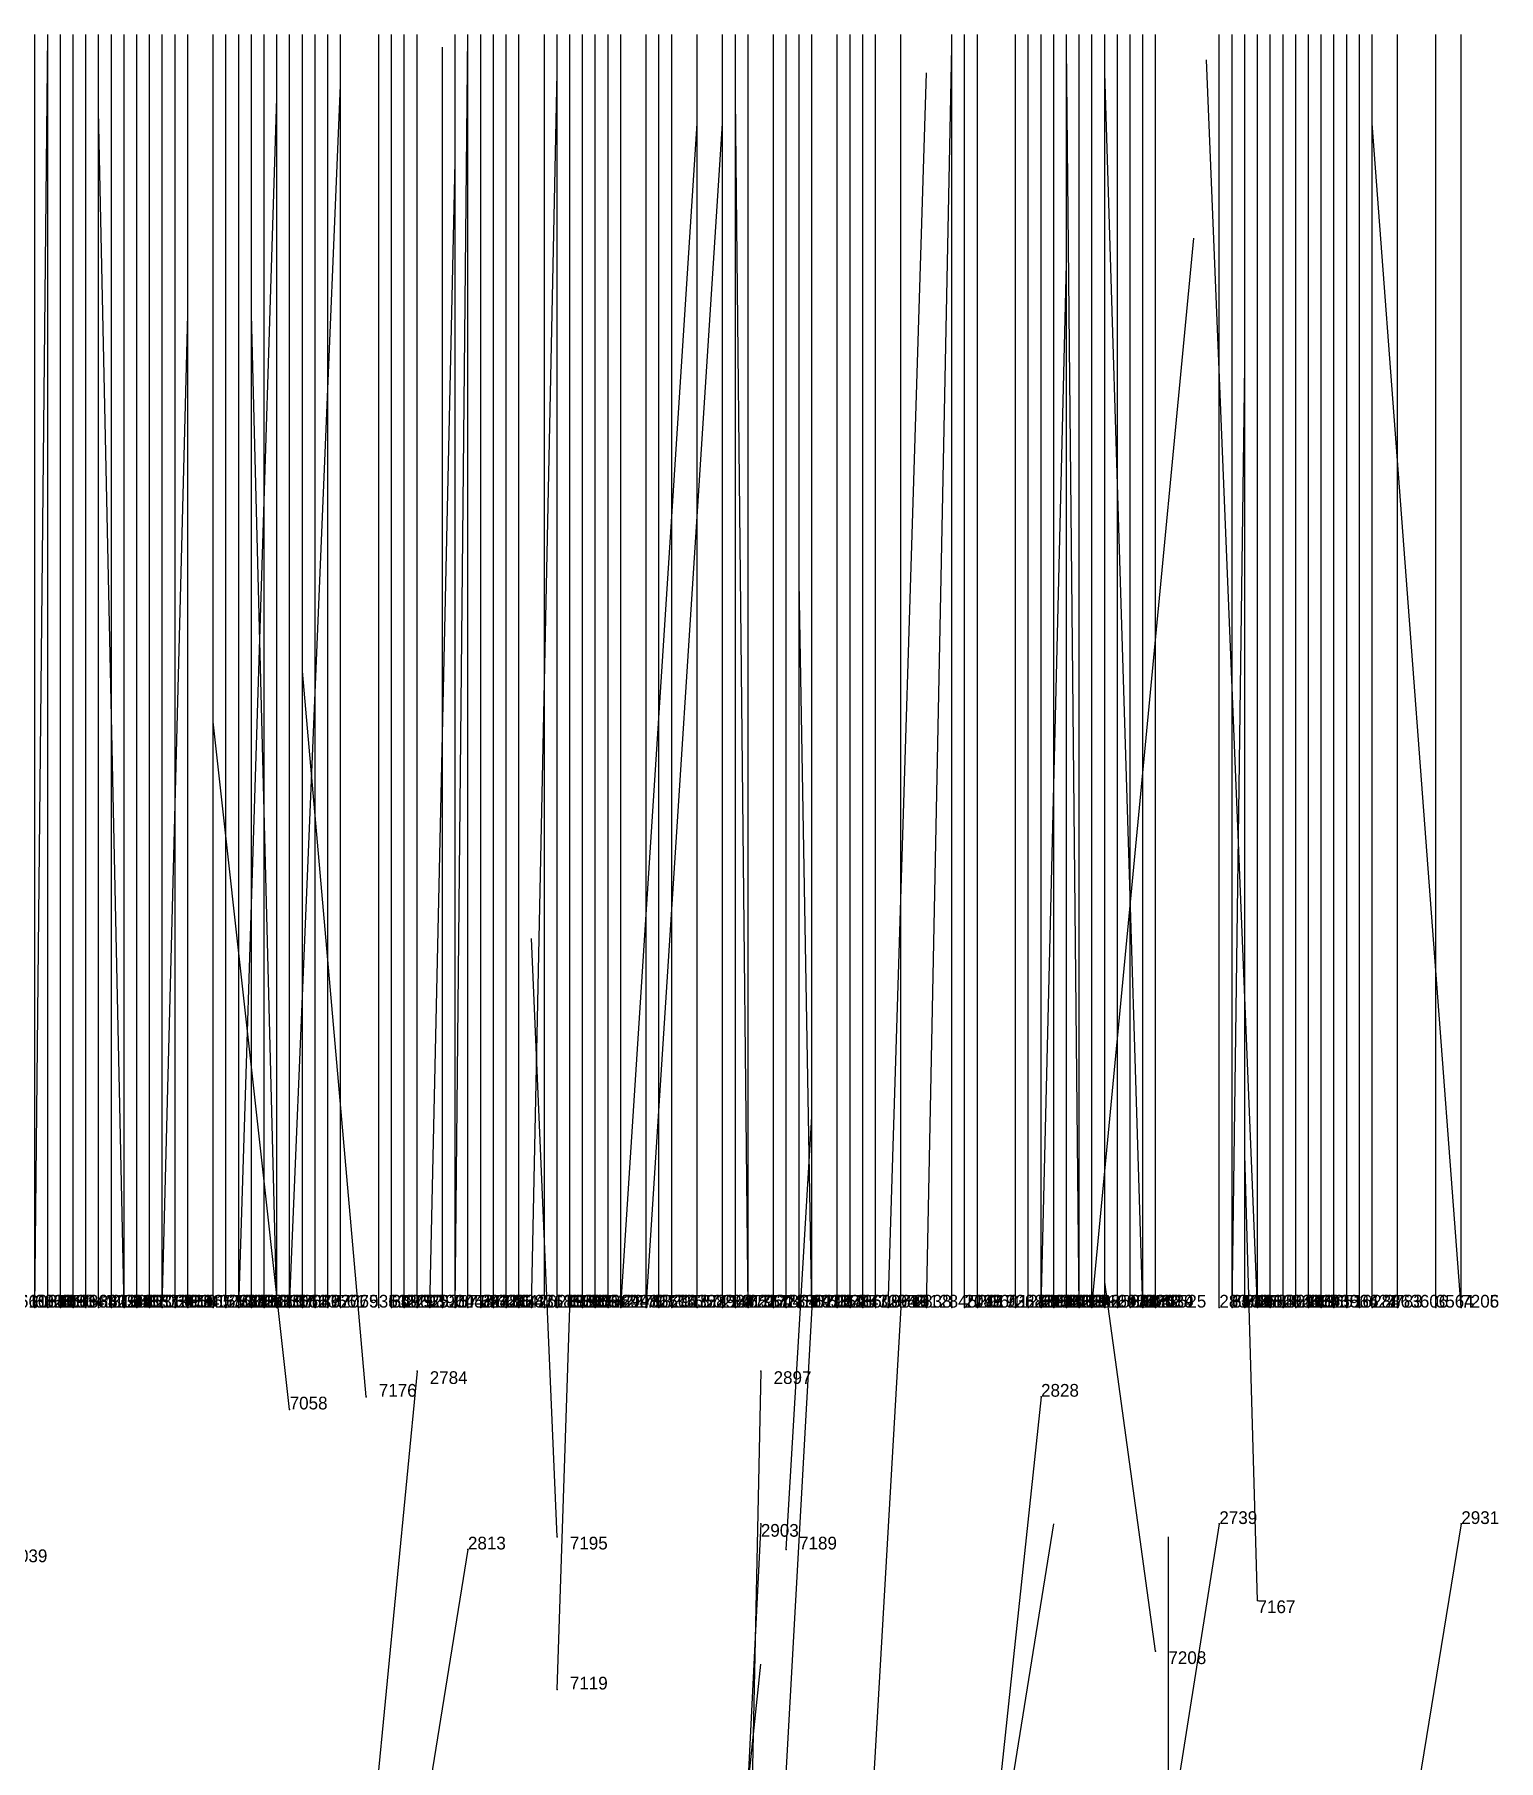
# Model space of a CAD drawing. Extents: x -0.07 to 1.1, y -0.07 to 1.1.
# Drawn here: x 0.238 to 0.3529, y 0.9644 to 1.1 of the extents above; entities that cross this region are included whole.
import ezdxf

# ---------------------------------------------------------------- set-up
doc = ezdxf.new("R2010")
doc.units = 0
for name, color, linetype in [('Facilities', 3, 'CONTINUOUS'), ('Normals', 1, 'CONTINUOUS'), ('Source_points', 5, 'CONTINUOUS'), ('Text', 3, 'CONTINUOUS')]:
    doc.layers.add(name, color=color, linetype=linetype)

msp = doc.modelspace()

# ---------------------------------------------------------------- linework, layer by layer
at = {"layer": 'Facilities', "color": 3}
for p in [(0.238, 1, 0.494), (0.238, 1, 0.643), (0.238, 1, 0.906), (0.239, 1, 0.116), (0.239, 1, 0.401), (0.239, 1, 0.899), (0.24, 1, 0.213), (0.24, 1, 0.922), (0.241, 1, 0.657), (0.242, 1, 0.472), (0.242, 1, 0.65), (0.243, 1, 0.088), (0.243, 1, 0.449), (0.243, 1, 0.306), (0.244, 1, 0.262), (0.244, 1, 0.378), (0.245, 1, 0.133), (0.245, 1, 0.024), (0.245, 1, 0.453), (0.245, 1, 0.471), (0.245, 1, 0.608), (0.245, 1, 0.828), (0.246, 1, 0.638), (0.246, 1, 0.781), (0.247, 1, 0.392), (0.248, 1, 0.006), (0.248, 1, 0.411), (0.248, 1, 0.385), (0.249, 1, 0.717), (0.249, 1, 0.575), (0.249, 1, 0.775), (0.25, 1, 0.286), (0.252, 1, 0.627), (0.252, 1, 0.695), (0.253, 1, 0.806), (0.254, 1, 0.029), (0.254, 1, 0.343), (0.254, 1, 0.442), (0.254, 1, 0.547), (0.254, 1, 0.852), (0.255, 1, 0.617), (0.256, 1, 0.034), (0.256, 1, 0.512), (0.257, 1, 0.302), (0.257, 1, 0.984), (0.258, 1, 0.455), (0.258, 1, 0.962), (0.259, 1, 0.355), (0.259, 1, 0.904), (0.26, 1, 0.456), (0.261, 1, 0.198), (0.262, 1, 0.845), (0.265, 1, 0.45), (0.265, 1, 0.433), (0.266, 1, 0.413), (0.266, 1, 0.723), (0.267, 1, 0.108), (0.268, 1, 0.098), (0.268, 1, 0.459), (0.269, 1, 0.019), (0.27, 1, 0.93), (0.271, 1, 0.752), (0.271, 1, 0.914), (0.272, 1, 0.16), (0.273, 1, 0.24), (0.273, 1, 0.335), (0.273, 1, 0.511), (0.273, 1, 0.759), (0.273, 1, 0.834), (0.274, 1, 0.63), (0.275, 1, 0.215), (0.275, 1, 0.58), (0.276, 1, 0.719), (0.277, 1, 0.95), (0.278, 1, 0.153), (0.278, 1, 0.43), (0.279, 1, 0.409), (0.279, 1, 0.587), (0.279, 1, 0.838), (0.28, 1, 0.344), (0.281, 1, 0.168), (0.281, 1, 0.265), (0.281, 1, 0.707), (0.281, 1, 0.793), (0.281, 1, 0.794), (0.282, 1, 0.451), (0.283, 1, 0.537), (0.284, 1, 0.035), (0.284, 1, 0.132), (0.284, 1, 0.511), (0.286, 1, 0.037), (0.286, 1, 0.825), (0.287, 1, 0.2), (0.287, 1, 0.548), (0.288, 1, 0.459), (0.29, 1, 0.364), (0.29, 1, 0.814), (0.29, 1, 0.811), (0.292, 1, 0.189), (0.292, 1, 0.134), (0.293, 1, 0.641), (0.294, 1, 0.296), (0.294, 1, 0.508), (0.294, 1, 0.892), (0.294, 1, 0.967), (0.296, 1, 0.746), (0.297, 1, 0.114), (0.297, 1, 0.591), (0.297, 1, 0.869), (0.298, 1, 0.567), (0.299, 1, 0.206), (0.299, 1, 0.007), (0.299, 1, 0.992), (0.299, 1, 0.883), (0.301, 1, 0.504), (0.302, 1, 0.125), (0.302, 1, 0.188), (0.303, 1, 0.376), (0.303, 1, 0.553), (0.304, 1, 0.048), (0.304, 1, 0.291), (0.305, 1, 0.958), (0.306, 1, 0.013), (0.306, 1, 0.658), (0.308, 1, 0.071), (0.31, 1, 0.096), (0.31, 1, 0.875), (0.311, 1, 0.783), (0.312, 1, 0.234), (0.312, 1, 0.123), (0.312, 1, 0.387), (0.315, 1, 0.206), (0.315, 1, 0.189), (0.315, 1, 0.365), (0.316, 1, 0.431), (0.317, 1, 0.145), (0.317, 1, 0.653), (0.317, 1, 0.657), (0.317, 1, 0.985), (0.318, 1, 0.409), (0.318, 1, 0.98), (0.318, 1, 0.803), (0.318, 1, 0.794), (0.319, 1, 0.541), (0.319, 1, 0.738), (0.32, 1, 0.069), (0.32, 1, 0.626), (0.321, 1, 0.02), (0.321, 1, 0.649), (0.322, 1, 0.663), (0.322, 1, 0.74), (0.323, 1, 0.178), (0.323, 1, 0.145), (0.324, 1, 0.698), (0.325, 1, 0.698), (0.325, 1, 0.7), (0.325, 1, 0.524), (0.325, 1, 0.952), (0.326, 1, 0.303), (0.326, 1, 0.273), (0.331, 1, 0.14), (0.331, 1, 0.282), (0.331, 1, 0.805), (0.332, 1, 0.307), (0.332, 1, 0.354), (0.332, 1, 0.411), (0.332, 1, 0.664), (0.332, 1, 0.702), (0.332, 1, 1), (0.333, 1, 0.594), (0.333, 1, 0.597), (0.333, 1, 0.789), (0.334, 1, 0.1), (0.334, 1, 0.489), (0.334, 1, 0.572), (0.334, 1, 0.887), (0.334, 1, 0.937), (0.334, 1, 0.859), (0.335, 1, 0.097), (0.336, 1, 0.564), (0.337, 1, 0.157), (0.337, 1, 0.585), (0.337, 1, 0.736), (0.338, 1, 0.363), (0.338, 1, 0.765), (0.339, 1, 0.509), (0.34, 1, 0.537), (0.341, 1, 0.693), (0.342, 1, 0.151), (0.342, 1, 0.402), (0.343, 1, 0.208), (0.345, 1, 0.296), (0.348, 1, 0.34), (0.35, 1, 0.811), (0.35, 1, 0.974), (0.268, 0.995), (0.295, 0.995), (0.264, 0.993, 1), (0.317, 0.993), (0.258, 0.992, 1), (0.295, 0.983), (0.331, 0.983), (0.35, 0.983), (0.279, 0.982, 1), (0.272, 0.981), (0.297, 0.981, 1), (0.334, 0.977, 1), (0.326, 0.973, 1), (0.279, 0.97, 1)]:
    msp.add_point(p, dxfattribs=at)
at = {"layer": 'Normals', "color": 1}
for p, q in [((0.238, 1, 0.494), (0.238, 1.1, 0.494)), ((0.238, 1, 0.643), (0.238, 1.1, 0.643)), ((0.238, 1, 0.906), (0.239, 1.1, 0.908)), ((0.239, 1, 0.116), (0.239, 1.1, 0.116)), ((0.239, 1, 0.401), (0.239, 1.1, 0.401)), ((0.239, 1, 0.899), (0.239, 1.1, 0.899)), ((0.24, 1, 0.213), (0.24, 1.1, 0.213)), ((0.241, 1, 0.657), (0.241, 1.1, 0.657)), ((0.242, 1, 0.472), (0.242, 1.1, 0.472)), ((0.242, 1, 0.65), (0.242, 1.1, 0.65)), ((0.243, 1, 0.088), (0.243, 1.1, 0.085)), ((0.243, 1, 0.449), (0.243, 1.1, 0.449)), ((0.243, 1, 0.306), (0.243, 1.1, 0.306)), ((0.244, 1, 0.262), (0.244, 1.1, 0.262)), ((0.244, 1, 0.378), (0.244, 1.1, 0.378)), ((0.245, 1, 0.133), (0.245, 1.1, 0.133)), ((0.245, 1, 0.453), (0.245, 1.1, 0.453)), ((0.245, 1, 0.471), (0.245, 1.1, 0.471)), ((0.245, 1, 0.608), (0.245, 1.1, 0.608)), ((0.245, 1, 0.828), (0.245, 1.1, 0.828)), ((0.246, 1, 0.638), (0.246, 1.1, 0.638)), ((0.246, 1, 0.781), (0.246, 1.1, 0.781)), ((0.247, 1, 0.392), (0.247, 1.1, 0.392)), ((0.248, 1, 0.411), (0.248, 1.1, 0.411)), ((0.248, 1, 0.385), (0.248, 1.1, 0.385)), ((0.249, 1, 0.717), (0.249, 1.1, 0.717)), ((0.249, 1, 0.575), (0.249, 1.1, 0.575)), ((0.249, 1, 0.775), (0.249, 1.1, 0.775)), ((0.25, 1, 0.286), (0.25, 1.1, 0.286)), ((0.252, 1, 0.627), (0.252, 1.1, 0.627)), ((0.252, 1, 0.695), (0.252, 1.1, 0.695)), ((0.253, 1, 0.806), (0.253, 1.1, 0.806)), ((0.254, 1, 0.343), (0.254, 1.1, 0.343)), ((0.254, 1, 0.442), (0.254, 1.1, 0.442)), ((0.254, 1, 0.547), (0.254, 1.1, 0.547)), ((0.254, 1, 0.852), (0.254, 1.1, 0.852)), ((0.255, 1, 0.617), (0.255, 1.1, 0.617)), ((0.256, 1, 0.512), (0.256, 1.1, 0.512)), ((0.257, 1, 0.302), (0.257, 1.1, 0.302)), ((0.258, 1, 0.455), (0.258, 1.1, 0.455)), ((0.259, 1, 0.355), (0.259, 1.1, 0.355)), ((0.259, 1, 0.904), (0.259, 1.1, 0.904)), ((0.26, 1, 0.456), (0.26, 1.1, 0.456)), ((0.261, 1, 0.198), (0.261, 1.1, 0.198)), ((0.262, 1, 0.845), (0.262, 1.1, 0.845)), ((0.265, 1, 0.45), (0.265, 1.1, 0.45)), ((0.265, 1, 0.433), (0.265, 1.1, 0.433)), ((0.266, 1, 0.413), (0.266, 1.1, 0.413)), ((0.266, 1, 0.723), (0.266, 1.1, 0.723)), ((0.267, 1, 0.108), (0.267, 1.1, 0.108)), ((0.268, 1, 0.098), (0.268, 1.1, 0.097)), ((0.268, 1, 0.459), (0.268, 1.1, 0.459)), ((0.271, 1, 0.752), (0.271, 1.1, 0.752)), ((0.271, 1, 0.914), (0.272, 1.1, 0.919)), ((0.272, 1, 0.16), (0.272, 1.1, 0.16)), ((0.273, 1, 0.24), (0.273, 1.1, 0.24)), ((0.273, 1, 0.335), (0.273, 1.1, 0.335)), ((0.273, 1, 0.511), (0.273, 1.1, 0.511)), ((0.273, 1, 0.759), (0.273, 1.1, 0.759)), ((0.273, 1, 0.834), (0.273, 1.1, 0.834)), ((0.274, 1, 0.63), (0.274, 1.1, 0.63)), ((0.275, 1, 0.215), (0.275, 1.1, 0.215)), ((0.275, 1, 0.58), (0.275, 1.1, 0.58)), ((0.276, 1, 0.719), (0.276, 1.1, 0.719)), ((0.278, 1, 0.153), (0.278, 1.1, 0.153)), ((0.278, 1, 0.43), (0.278, 1.1, 0.43)), ((0.279, 1, 0.409), (0.279, 1.1, 0.409)), ((0.279, 1, 0.587), (0.279, 1.1, 0.587)), ((0.279, 1, 0.838), (0.279, 1.1, 0.838)), ((0.28, 1, 0.344), (0.28, 1.1, 0.344)), ((0.281, 1, 0.168), (0.281, 1.1, 0.168)), ((0.281, 1, 0.265), (0.281, 1.1, 0.265)), ((0.281, 1, 0.707), (0.281, 1.1, 0.707)), ((0.281, 1, 0.793), (0.281, 1.1, 0.793)), ((0.281, 1, 0.794), (0.281, 1.1, 0.794)), ((0.282, 1, 0.451), (0.282, 1.1, 0.451)), ((0.283, 1, 0.537), (0.283, 1.1, 0.537)), ((0.284, 1, 0.132), (0.284, 1.1, 0.132)), ((0.284, 1, 0.511), (0.284, 1.1, 0.511)), ((0.286, 1, 0.825), (0.286, 1.1, 0.825)), ((0.287, 1, 0.2), (0.287, 1.1, 0.2)), ((0.287, 1, 0.548), (0.287, 1.1, 0.548)), ((0.288, 1, 0.459), (0.288, 1.1, 0.459)), ((0.29, 1, 0.364), (0.29, 1.1, 0.364)), ((0.29, 1, 0.814), (0.29, 1.1, 0.814)), ((0.29, 1, 0.811), (0.29, 1.1, 0.811)), ((0.292, 1, 0.189), (0.292, 1.1, 0.189)), ((0.292, 1, 0.134), (0.292, 1.1, 0.134)), ((0.293, 1, 0.641), (0.293, 1.1, 0.641)), ((0.294, 1, 0.296), (0.294, 1.1, 0.296)), ((0.294, 1, 0.508), (0.294, 1.1, 0.508)), ((0.294, 1, 0.892), (0.294, 1.1, 0.892)), ((0.296, 1, 0.746), (0.296, 1.1, 0.746)), ((0.297, 1, 0.114), (0.297, 1.1, 0.114)), ((0.297, 1, 0.591), (0.297, 1.1, 0.591)), ((0.297, 1, 0.869), (0.297, 1.1, 0.869)), ((0.298, 1, 0.567), (0.298, 1.1, 0.567)), ((0.299, 1, 0.206), (0.299, 1.1, 0.206)), ((0.299, 1, 0.883), (0.299, 1.1, 0.883)), ((0.301, 1, 0.504), (0.301, 1.1, 0.504)), ((0.302, 1, 0.125), (0.302, 1.1, 0.125)), ((0.302, 1, 0.188), (0.302, 1.1, 0.188)), ((0.303, 1, 0.376), (0.303, 1.1, 0.376)), ((0.303, 1, 0.553), (0.303, 1.1, 0.553)), ((0.304, 1, 0.291), (0.304, 1.1, 0.291)), ((0.306, 1, 0.658), (0.306, 1.1, 0.658)), ((0.31, 1, 0.096), (0.31, 1.1, 0.096)), ((0.31, 1, 0.875), (0.31, 1.1, 0.875)), ((0.311, 1, 0.783), (0.311, 1.1, 0.783)), ((0.312, 1, 0.234), (0.312, 1.1, 0.234)), ((0.312, 1, 0.123), (0.312, 1.1, 0.123)), ((0.312, 1, 0.387), (0.312, 1.1, 0.387)), ((0.315, 1, 0.206), (0.315, 1.1, 0.206)), ((0.315, 1, 0.189), (0.315, 1.1, 0.189)), ((0.315, 1, 0.365), (0.315, 1.1, 0.365)), ((0.316, 1, 0.431), (0.316, 1.1, 0.431)), ((0.317, 1, 0.145), (0.317, 1.1, 0.145)), ((0.317, 1, 0.653), (0.317, 1.1, 0.653)), ((0.317, 1, 0.657), (0.317, 1.1, 0.657)), ((0.318, 1, 0.409), (0.318, 1.1, 0.409)), ((0.318, 1, 0.803), (0.318, 1.1, 0.803)), ((0.318, 1, 0.794), (0.318, 1.1, 0.794)), ((0.319, 1, 0.541), (0.319, 1.1, 0.541)), ((0.319, 1, 0.738), (0.319, 1.1, 0.738)), ((0.32, 1, 0.626), (0.32, 1.1, 0.626)), ((0.321, 1, 0.649), (0.321, 1.1, 0.649)), ((0.322, 1, 0.663), (0.322, 1.1, 0.663)), ((0.322, 1, 0.74), (0.322, 1.1, 0.74)), ((0.323, 1, 0.178), (0.323, 1.1, 0.178)), ((0.323, 1, 0.145), (0.323, 1.1, 0.145)), ((0.324, 1, 0.698), (0.324, 1.1, 0.698)), ((0.325, 1, 0.698), (0.325, 1.1, 0.698)), ((0.325, 1, 0.7), (0.325, 1.1, 0.7)), ((0.325, 1, 0.524), (0.325, 1.1, 0.524)), ((0.326, 1, 0.303), (0.326, 1.1, 0.303)), ((0.326, 1, 0.273), (0.326, 1.1, 0.273)), ((0.331, 1, 0.14), (0.331, 1.1, 0.14)), ((0.331, 1, 0.282), (0.331, 1.1, 0.282)), ((0.331, 1, 0.805), (0.331, 1.1, 0.805)), ((0.332, 1, 0.307), (0.332, 1.1, 0.307)), ((0.332, 1, 0.354), (0.332, 1.1, 0.354)), ((0.332, 1, 0.411), (0.332, 1.1, 0.411)), ((0.332, 1, 0.664), (0.332, 1.1, 0.664)), ((0.332, 1, 0.702), (0.332, 1.1, 0.702)), ((0.333, 1, 0.594), (0.333, 1.1, 0.594)), ((0.333, 1, 0.597), (0.333, 1.1, 0.597)), ((0.333, 1, 0.789), (0.333, 1.1, 0.789)), ((0.334, 1, 0.1), (0.334, 1.1, 0.1)), ((0.334, 1, 0.489), (0.334, 1.1, 0.489)), ((0.334, 1, 0.572), (0.334, 1.1, 0.572)), ((0.334, 1, 0.887), (0.334, 1.1, 0.887)), ((0.334, 1, 0.859), (0.334, 1.1, 0.859)), ((0.335, 1, 0.097), (0.335, 1.1, 0.097)), ((0.336, 1, 0.564), (0.336, 1.1, 0.564)), ((0.337, 1, 0.157), (0.337, 1.1, 0.157)), ((0.337, 1, 0.585), (0.337, 1.1, 0.585)), ((0.337, 1, 0.736), (0.337, 1.1, 0.736)), ((0.338, 1, 0.363), (0.338, 1.1, 0.363)), ((0.338, 1, 0.765), (0.338, 1.1, 0.765)), ((0.339, 1, 0.509), (0.339, 1.1, 0.509)), ((0.34, 1, 0.537), (0.34, 1.1, 0.537)), ((0.341, 1, 0.693), (0.341, 1.1, 0.693)), ((0.342, 1, 0.151), (0.342, 1.1, 0.151)), ((0.342, 1, 0.402), (0.342, 1.1, 0.402)), ((0.343, 1, 0.208), (0.343, 1.1, 0.208)), ((0.345, 1, 0.296), (0.345, 1.1, 0.296)), ((0.348, 1, 0.34), (0.348, 1.1, 0.34)), ((0.35, 1, 0.811), (0.35, 1.1, 0.811)), ((0.24, 1, 0.922), (0.24, 1.099, 0.933)), ((0.27, 1, 0.93), (0.27, 1.099, 0.94)), ((0.308, 1, 0.071), (0.31, 1.099, 0.058)), ((0.32, 1, 0.069), (0.319, 1.099, 0.058)), ((0.277, 1, 0.95), (0.279, 1.097, 0.975)), ((0.304, 1, 0.048), (0.304, 1.098, 0.026)), ((0.305, 1, 0.958), (0.308, 1.097, 0.981)), ((0.325, 1, 0.952), (0.322, 1.097, 0.975)), ((0.334, 1, 0.937), (0.33, 1.098, 0.957)), ((0.258, 1, 0.962), (0.262, 1.096, 0.988)), ((0.254, 1, 0.029), (0.257, 1.095, -0.002)), ((0.256, 1, 0.034), (0.256, 1.095, 0.004)), ((0.294, 1, 0.967), (0.293, 1.095, 0.999)), ((0.245, 1, 0.024), (0.243, 1.094, -0.011)), ((0.284, 1, 0.035), (0.29, 1.093, -0.002)), ((0.286, 1, 0.037), (0.292, 1.093, 0.001)), ((0.35, 1, 0.974), (0.343, 1.093, 1.009)), ((0.318, 1, 0.98), (0.318, 1.091, 1.021)), ((0.269, 1, 0.019), (0.271, 1.09, -0.025)), ((0.321, 1, 0.02), (0.329, 1.084, -0.034)), ((0.317, 1, 0.985), (0.319, 1.082, 1.042)), ((0.248, 1, 0.006), (0.25, 1.078, -0.058)), ((0.257, 1, 0.984), (0.255, 1.078, 1.047)), ((0.332, 1, 1), (0.333, 1.074, 1.068)), ((0.299, 1, 0.992), (0.298, 1.057, 1.074)), ((0.264, 0.993, 1), (0.259, 1.05, 1.082)), ((0.258, 0.992, 1), (0.252, 1.046, 1.084)), ((0.279, 0.982, 1), (0.277, 1.029, 1.088)), ((0.297, 0.981, 1), (0.299, 1.015, 1.094)), ((0.334, 0.977, 1), (0.333, 1.012, 1.094)), ((0.326, 0.973, 1), (0.322, 1.002, 1.095)), ((0.279, 0.97, 1), (0.28, 1, 1.095)), ((0.299, 1, 0.007), (0.296, 0.946, 0.091)), ((0.306, 1, 0.013), (0.302, 0.931, 0.086)), ((0.268, 0.995), (0.263, 0.943, 0.085)), ((0.295, 0.995), (0.294, 0.948, 0.088)), ((0.317, 0.993), (0.312, 0.946, 0.088)), ((0.295, 0.983), (0.293, 0.943, 0.092)), ((0.314, 0.958, 1), (0.318, 0.983, 1.097)), ((0.331, 0.983), (0.324, 0.939, 0.089)), ((0.35, 0.983), (0.341, 0.928, 0.083)), ((0.327, 0.957, 1), (0.327, 0.982, 1.097)), ((0.272, 0.981), (0.266, 0.944, 0.093)), ((0.293, 0.953, 1), (0.295, 0.972, 1.098))]:
    msp.add_line(p, q, dxfattribs=at)
at = {"layer": 'Source_points', "color": 5}
for p in [(0.238, 1, 0.494), (0.238, 1, 0.643), (0.238, 1, 0.906), (0.239, 1, 0.116), (0.239, 1, 0.401), (0.239, 1, 0.899), (0.24, 1, 0.213), (0.24, 1, 0.922), (0.241, 1, 0.657), (0.242, 1, 0.472), (0.242, 1, 0.65), (0.243, 1, 0.088), (0.243, 1, 0.449), (0.243, 1, 0.306), (0.244, 1, 0.262), (0.244, 1, 0.378), (0.245, 1, 0.133), (0.245, 1, 0.024), (0.245, 1, 0.453), (0.245, 1, 0.471), (0.245, 1, 0.608), (0.245, 1, 0.828), (0.246, 1, 0.638), (0.246, 1, 0.781), (0.247, 1, 0.392), (0.248, 1, 0.006), (0.248, 1, 0.411), (0.248, 1, 0.385), (0.249, 1, 0.717), (0.249, 1, 0.575), (0.249, 1, 0.775), (0.25, 1, 0.286), (0.252, 1, 0.627), (0.252, 1, 0.695), (0.253, 1, 0.806), (0.254, 1, 0.029), (0.254, 1, 0.343), (0.254, 1, 0.442), (0.254, 1, 0.547), (0.254, 1, 0.852), (0.255, 1, 0.617), (0.256, 1, 0.034), (0.256, 1, 0.512), (0.257, 1, 0.302), (0.257, 1, 0.984), (0.258, 1, 0.455), (0.258, 1, 0.962), (0.259, 1, 0.355), (0.259, 1, 0.904), (0.26, 1, 0.456), (0.261, 1, 0.198), (0.262, 1, 0.845), (0.265, 1, 0.45), (0.265, 1, 0.433), (0.266, 1, 0.413), (0.266, 1, 0.723), (0.267, 1, 0.108), (0.268, 1, 0.098), (0.268, 1, 0.459), (0.269, 1, 0.019), (0.27, 1, 0.93), (0.271, 1, 0.752), (0.271, 1, 0.914), (0.272, 1, 0.16), (0.273, 1, 0.24), (0.273, 1, 0.335), (0.273, 1, 0.511), (0.273, 1, 0.759), (0.273, 1, 0.834), (0.274, 1, 0.63), (0.275, 1, 0.215), (0.275, 1, 0.58), (0.276, 1, 0.719), (0.277, 1, 0.95), (0.278, 1, 0.153), (0.278, 1, 0.43), (0.279, 1, 0.409), (0.279, 1, 0.587), (0.279, 1, 0.838), (0.28, 1, 0.344), (0.281, 1, 0.168), (0.281, 1, 0.265), (0.281, 1, 0.707), (0.281, 1, 0.793), (0.281, 1, 0.794), (0.282, 1, 0.451), (0.283, 1, 0.537), (0.284, 1, 0.035), (0.284, 1, 0.132), (0.284, 1, 0.511), (0.286, 1, 0.037), (0.286, 1, 0.825), (0.287, 1, 0.2), (0.287, 1, 0.548), (0.288, 1, 0.459), (0.29, 1, 0.364), (0.29, 1, 0.814), (0.29, 1, 0.811), (0.292, 1, 0.189), (0.292, 1, 0.134), (0.293, 1, 0.641), (0.294, 1, 0.296), (0.294, 1, 0.508), (0.294, 1, 0.892), (0.294, 1, 0.967), (0.296, 1, 0.746), (0.297, 1, 0.114), (0.297, 1, 0.591), (0.297, 1, 0.869), (0.298, 1, 0.567), (0.299, 1, 0.206), (0.299, 1, 0.007), (0.299, 1, 0.992), (0.299, 1, 0.883), (0.301, 1, 0.504), (0.302, 1, 0.125), (0.302, 1, 0.188), (0.303, 1, 0.376), (0.303, 1, 0.553), (0.304, 1, 0.048), (0.304, 1, 0.291), (0.305, 1, 0.958), (0.306, 1, 0.013), (0.306, 1, 0.658), (0.308, 1, 0.071), (0.31, 1, 0.096), (0.31, 1, 0.875), (0.311, 1, 0.783), (0.312, 1, 0.234), (0.312, 1, 0.123), (0.312, 1, 0.387), (0.315, 1, 0.206), (0.315, 1, 0.189), (0.315, 1, 0.365), (0.316, 1, 0.431), (0.317, 1, 0.145), (0.317, 1, 0.653), (0.317, 1, 0.657), (0.317, 1, 0.985), (0.318, 1, 0.409), (0.318, 1, 0.98), (0.318, 1, 0.803), (0.318, 1, 0.794), (0.319, 1, 0.541), (0.319, 1, 0.738), (0.32, 1, 0.069), (0.32, 1, 0.626), (0.321, 1, 0.02), (0.321, 1, 0.649), (0.322, 1, 0.663), (0.322, 1, 0.74), (0.323, 1, 0.178), (0.323, 1, 0.145), (0.324, 1, 0.698), (0.325, 1, 0.698), (0.325, 1, 0.7), (0.325, 1, 0.524), (0.325, 1, 0.952), (0.326, 1, 0.303), (0.326, 1, 0.273), (0.331, 1, 0.14), (0.331, 1, 0.282), (0.331, 1, 0.805), (0.332, 1, 0.307), (0.332, 1, 0.354), (0.332, 1, 0.411), (0.332, 1, 0.664), (0.332, 1, 0.702), (0.332, 1, 1), (0.333, 1, 0.594), (0.333, 1, 0.597), (0.333, 1, 0.789), (0.334, 1, 0.1), (0.334, 1, 0.489), (0.334, 1, 0.572), (0.334, 1, 0.887), (0.334, 1, 0.937), (0.334, 1, 0.859), (0.335, 1, 0.097), (0.336, 1, 0.564), (0.337, 1, 0.157), (0.337, 1, 0.585), (0.337, 1, 0.736), (0.338, 1, 0.363), (0.338, 1, 0.765), (0.339, 1, 0.509), (0.34, 1, 0.537), (0.341, 1, 0.693), (0.342, 1, 0.151), (0.342, 1, 0.402), (0.343, 1, 0.208), (0.345, 1, 0.296), (0.348, 1, 0.34), (0.35, 1, 0.811), (0.35, 1, 0.974), (0.268, 0.995), (0.295, 0.995), (0.264, 0.993, 1), (0.317, 0.993), (0.258, 0.992, 1), (0.295, 0.983), (0.331, 0.983), (0.35, 0.983), (0.279, 0.982, 1), (0.272, 0.981), (0.297, 0.981, 1), (0.334, 0.977, 1), (0.326, 0.973, 1), (0.279, 0.97, 1)]:
    msp.add_point(p, dxfattribs=at)

# ---------------------------------------------------------------- texts
at = {"layer": 'Text', "color": 3}
for s, p in [('6560', (0.236, 1, 0.556)), ('6611', (0.236, 1, 0.723)), ('3021', (0.238, 1, 0.194)), ('3333', (0.238, 1, 0.491)), ('6654', (0.238, 1, 0.681)), ('6836', (0.238, 1, 0.995)), ('3108', (0.239, 1, 0.116)), ('3429', (0.239, 1, 0.494)), ('6566', (0.239, 1, 0.643)), ('6725', (0.239, 1, 0.906)), ('3176', (0.24, 1, 0.213)), ('3503', (0.24, 1, 0.401)), ('6758', (0.24, 1, 0.899)), ('6681', (0.241, 1, 0.657)), ('6727', (0.241, 1, 0.922)), ('3411', (0.242, 1, 0.472)), ('3313', (0.243, 1, 0.449)), ('3422', (0.243, 1, 0.306)), ('6539', (0.243, 1, 0.65)), ('3164', (0.244, 1, 0.088)), ('3145', (0.245, 1, 0.133)), ('3266', (0.245, 1, 0.024)), ('3371', (0.245, 1, 0.453)), ('3376', (0.245, 1, 0.262)), ('3381', (0.245, 1, 0.378)), ('3421', (0.245, 1, 0.471)), ('6551', (0.245, 1, 0.608)), ('6816', (0.245, 1, 0.828)), ('6820', (0.246, 1, 0.781)), ('3372', (0.247, 1, 0.392)), ('6631', (0.247, 1, 0.638)), ('3199', (0.248, 1, 0.006)), ('3408', (0.249, 1, 0.411)), ('3501', (0.249, 1, 0.385)), ('6679', (0.249, 1, 0.575)), ('6954', (0.249, 1, 0.775)), ('6581', (0.25, 1, 0.717)), ('3402', (0.251, 1, 0.286)), ('6576', (0.252, 1, 0.695)), ('6520', (0.253, 1, 0.627)), ('7137', (0.253, 1, 0.806)), ('3559', (0.254, 1, 0.343)), ('2795', (0.254, 1, 0.029)), ('6447', (0.254, 1, 0.547)), ('7211', (0.254, 1, 0.852)), ('3618', (0.255, 1, 0.442)), ('2860', (0.256, 1, 0.034)), ('6423', (0.256, 1, 0.617)), ('6507', (0.257, 1, 0.512)), ('3552', (0.258, 1, 0.455)), ('3566', (0.258, 1, 0.302)), ('7051', (0.258, 1, 0.984)), ('3579', (0.259, 1, 0.355)), ('7037', (0.259, 1, 0.962)), ('7046', (0.259, 1, 0.904)), ('3561', (0.261, 1, 0.456)), ('2765', (0.262, 1, 0.198)), ('7079', (0.262, 1, 0.845)), ('3538', (0.265, 1, 0.45)), ('3612', (0.265, 1, 0.433)), ('3580', (0.266, 1, 0.413)), ('6496', (0.266, 1, 0.723)), ('2792', (0.267, 1, 0.108)), ('2939', (0.268, 1, 0.098)), ('3535', (0.269, 1, 0.459)), ('2921', (0.269, 1, 0.019)), ('6453', (0.271, 1, 0.752)), ('7047', (0.271, 1, 0.93)), ('7143', (0.272, 1, 0.914)), ('3532', (0.273, 1, 0.335)), ('2827', (0.273, 1, 0.24)), ('2942', (0.273, 1, 0.16)), ('6477', (0.273, 1, 0.511)), ('7238', (0.273, 1, 0.834)), ('7166', (0.274, 1, 0.759)), ('2884', (0.275, 1, 0.215)), ('6428', (0.275, 1, 0.58)), ('6468', (0.275, 1, 0.63)), ('6426', (0.276, 1, 0.719)), ('3616', (0.278, 1, 0.43)), ('7181', (0.278, 1, 0.95)), ('2898', (0.279, 1, 0.153)), ('3527', (0.28, 1, 0.409)), ('3596', (0.28, 1, 0.344)), ('6505', (0.28, 1, 0.587)), ('7187', (0.28, 1, 0.838)), ('3573', (0.281, 1, 0.265)), ('6451', (0.281, 1, 0.707)), ('7209', (0.281, 1, 0.794)), ('3542', (0.282, 1, 0.451)), ('2920', (0.282, 1, 0.168)), ('7080', (0.282, 1, 0.793)), ('6421', (0.283, 1, 0.537)), ('2947', (0.284, 1, 0.132)), ('6498', (0.284, 1, 0.511)), ('2768', (0.285, 1, 0.035)), ('7073', (0.286, 1, 0.825)), ('2774', (0.287, 1, 0.037)), ('6506', (0.287, 1, 0.548)), ('2918', (0.288, 1, 0.2)), ('3550', (0.289, 1, 0.459)), ('3589', (0.29, 1, 0.364)), ('7225', (0.29, 1, 0.811)), ('7114', (0.291, 1, 0.814)), ('2861', (0.292, 1, 0.189)), ('2870', (0.293, 1, 0.134)), ('6479', (0.293, 1, 0.641)), ('6517', (0.294, 1, 0.508)), ('7222', (0.294, 1, 0.967)), ('3578', (0.295, 1, 0.296)), ('7118', (0.295, 1, 0.892)), ('6441', (0.296, 1, 0.746)), ('2850', (0.297, 1, 0.114)), ('7185', (0.297, 1, 0.869)), ('6475', (0.298, 1, 0.591)), ('2937', (0.299, 1, 0.007)), ('6415', (0.299, 1, 0.567)), ('7078', (0.299, 1, 0.992)), ('2924', (0.3, 1, 0.206)), ('7107', (0.3, 1, 0.883)), ('3595', (0.301, 1, 0.504)), ('2843', (0.302, 1, 0.125)), ('2877', (0.302, 1, 0.188)), ('3608', (0.303, 1, 0.376)), ('6509', (0.303, 1, 0.553)), ('3549', (0.305, 1, 0.291)), ('2952', (0.305, 1, 0.048)), ('6461', (0.306, 1, 0.658)), ('7191', (0.306, 1, 0.958)), ('2838', (0.307, 1, 0.013)), ('2845', (0.309, 1, 0.071)), ('2749', (0.311, 1, 0.096)), ('7098', (0.311, 1, 0.783)), ('7177', (0.311, 1, 0.875)), ('2917', (0.312, 1, 0.234)), ('2919', (0.312, 1, 0.123)), ('3601', (0.313, 1, 0.387)), ('3623', (0.315, 1, 0.365)), ('2882', (0.315, 1, 0.206)), ('2889', (0.316, 1, 0.189)), ('3568', (0.317, 1, 0.431)), ('2787', (0.317, 1, 0.145)), ('6462', (0.317, 1, 0.657)), ('6422', (0.318, 1, 0.653)), ('7120', (0.318, 1, 0.985)), ('7135', (0.318, 1, 0.98)), ('7213', (0.318, 1, 0.794)), ('3607', (0.319, 1, 0.409)), ('6489', (0.319, 1, 0.738)), ('7159', (0.319, 1, 0.803)), ('2891', (0.32, 1, 0.069)), ('6433', (0.32, 1, 0.541)), ('6459', (0.32, 1, 0.626)), ('2825', (0.321, 1, 0.02)), ('6485', (0.321, 1, 0.649)), ('2909', (0.323, 1, 0.145)), ('6457', (0.323, 1, 0.663)), ('6474', (0.323, 1, 0.74)), ('2807', (0.324, 1, 0.178)), ('6411', (0.324, 1, 0.698)), ('6439', (0.325, 1, 0.7)), ('6442', (0.325, 1, 0.524)), ('3584', (0.326, 1, 0.273)), ('6434', (0.326, 1, 0.698)), ('7039', (0.326, 1, 0.952)), ('3525', (0.327, 1, 0.303)), ('2837', (0.331, 1, 0.14)), ('3574', (0.332, 1, 0.282)), ('6432', (0.332, 1, 0.664)), ('7108', (0.332, 1, 0.805)), ('3543', (0.333, 1, 0.307)), ('3585', (0.333, 1, 0.354)), ('3593', (0.333, 1, 0.411)), ('6478', (0.333, 1, 0.597)), ('6501', (0.333, 1, 0.702)), ('7188', (0.333, 1, 1)), ('3588', (0.334, 1, 0.489)), ('2794', (0.334, 1, 0.1)), ('6438', (0.334, 1, 0.594)), ('6511', (0.334, 1, 0.572)), ('7121', (0.334, 1, 0.887)), ('7217', (0.334, 1, 0.937)), ('7237', (0.334, 1, 0.859)), ('7155', (0.334, 1, 0.789)), ('2844', (0.336, 1, 0.097)), ('6503', (0.336, 1, 0.564)), ('2938', (0.337, 1, 0.157)), ('6460', (0.337, 1, 0.585)), ('6471', (0.337, 1, 0.736)), ('3591', (0.338, 1, 0.363)), ('6435', (0.339, 1, 0.509)), ('7069', (0.339, 1, 0.765)), ('6516', (0.34, 1, 0.537)), ('3624', (0.342, 1, 0.402)), ('6427', (0.342, 1, 0.693)), ('2886', (0.343, 1, 0.151)), ('2783', (0.344, 1, 0.208)), ('3606', (0.346, 1, 0.296)), ('3564', (0.348, 1, 0.34)), ('7205', (0.35, 1, 0.811)), ('7206', (0.35, 1, 0.974)), ('7176', (0.265, 0.993, 1)), ('2784', (0.269, 0.994)), ('2897', (0.296, 0.994)), ('2828', (0.317, 0.993)), ('7058', (0.258, 0.992, 1)), ('2903', (0.295, 0.982)), ('2739', (0.331, 0.983)), ('2931', (0.35, 0.983)), ('2813', (0.272, 0.981)), ('7195', (0.28, 0.981, 1)), ('7189', (0.298, 0.981, 1)), ('3039', (0.236, 0.98)), ('7167', (0.334, 0.976, 1)), ('7208', (0.327, 0.972, 1)), ('7119', (0.28, 0.97, 1))]:
    msp.add_text(s, height=0.001, dxfattribs=at).set_placement(p)

doc.saveas('drawing.dxf')
